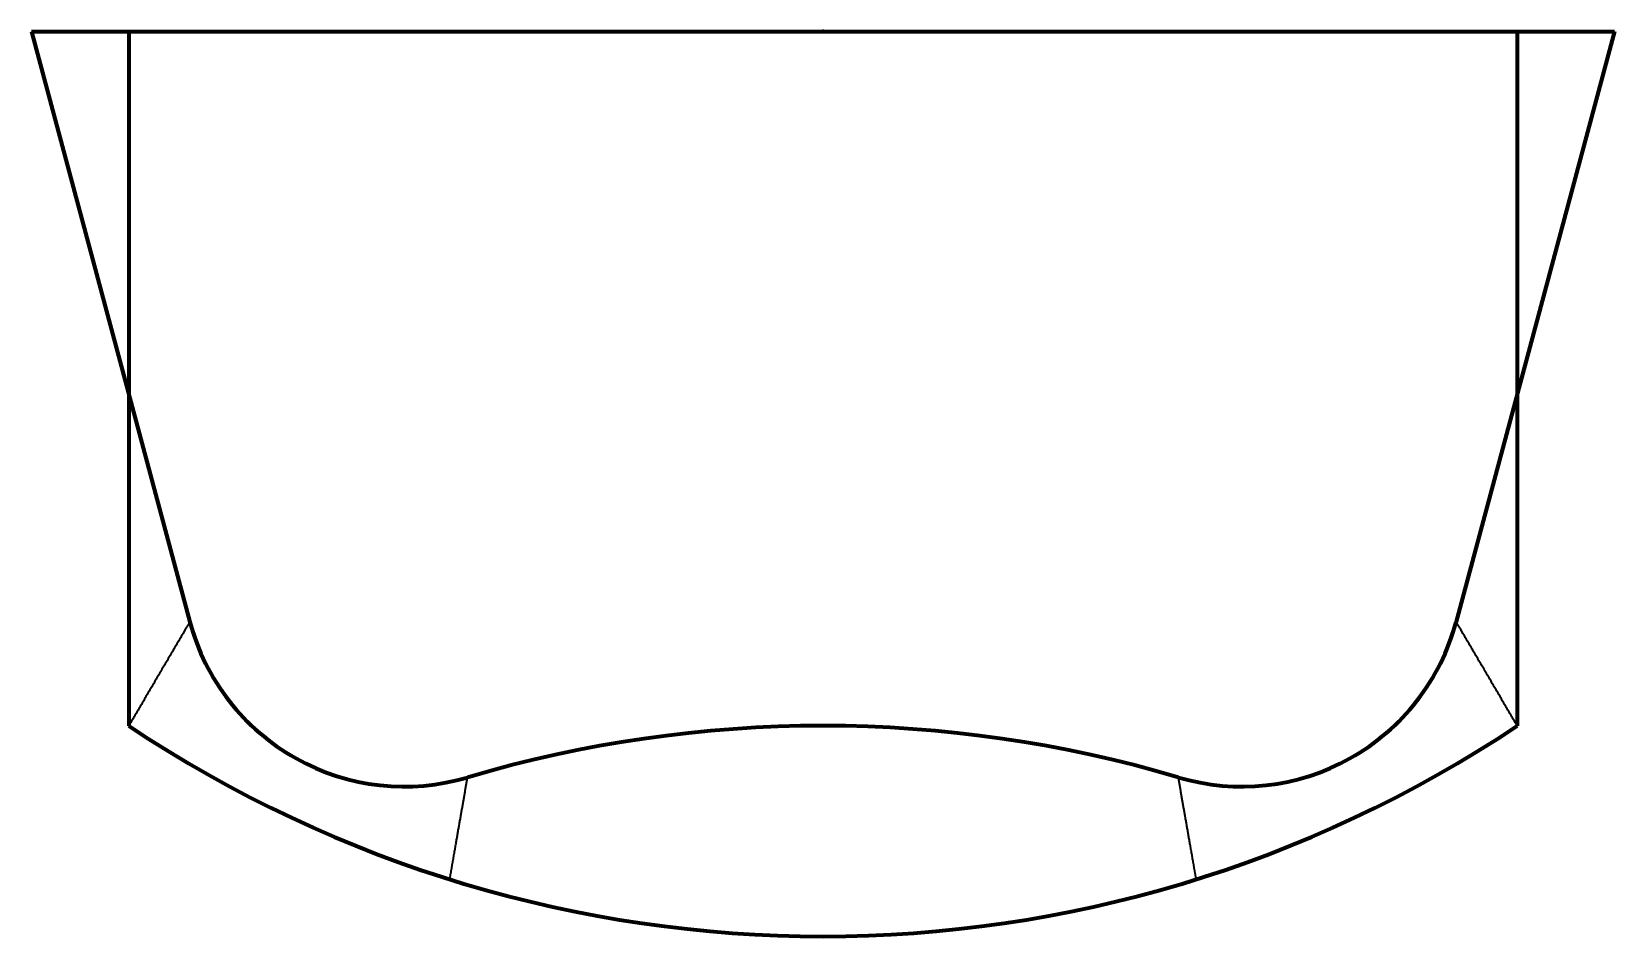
# Model space of a CAD drawing. Header units: inches. Extents: x -2.85 to 2.85, y -3.26 to 0.
import ezdxf

# ---------------------------------------------------------------- set-up
doc = ezdxf.new("R2010")
doc.units = ezdxf.units.IN
doc.header["$MEASUREMENT"] = 0
doc.layers.add('1', color=7, linetype='Continuous', true_color=0xffffff)
doc.layers.add('61', color=7, linetype='Continuous', true_color=0xffffff)

msp = doc.modelspace()

# ---------------------------------------------------------------- linework, layer by layer
at = {"layer": '1', "color": 163, "linetype": 'Continuous', "lineweight": 70}
for p, q in [((-2.85, 0), (2.85, 0)), ((-2.85, 0), (-2.2803, -2.126)), ((-2.5, 0, 4), (2.5, 0, 4)), ((-2.5, 0, 4), (-2.5, -2.5, 4)), ((2.85, 0), (2.2803, -2.126)), ((2.5, 0, 4), (2.5, -2.5, 4))]:
    msp.add_line(p, q, dxfattribs=at)
at = {"layer": '1', "color": 252, "linetype": 'Continuous', "lineweight": 35}
for p, q in [((-2.85, 0), (2.85, 0)), ((-2.5, 0, 4), (2.5, 0, 4)), ((2.5, 0, 4), (2.85, 0))]:
    msp.add_line(p, q, dxfattribs=at)
at = {"layer": '1', "color": 163, "linetype": 'Continuous', "lineweight": 70}
for centre, radius, start, end in [((-1.5076, -1.9189), 0.8, 195, 286.5261), ((1.5076, -1.9189), 0.8, 253.4739, 345), ((0, 1.2417, 4), 4.5, 236.251, 303.749), ((0, -7), 4.5, 73.4739, 106.5261)]:
    msp.add_arc(centre, radius, start, end, dxfattribs=at)
at = {"layer": '1', "color": 252, "linetype": 'Continuous', "lineweight": 35}
for points, weights, degree in [([(-2.5, 0, 4), (-2.6187, 0, 2.6431), (-2.7354, 0, 1.3099), (-2.85, 0)], [1.02483189698, 1.03398643745, 1.04314097793, 1.05229551841], 3), ([(-2.2803, -2.126), (-2.3523, -2.2485, 1.3099), (-2.4255, -2.3731, 2.6431), (-2.5, -2.5, 4)], [1.05229551841, 1.04314097793, 1.03398643745, 1.02483189698], 3), ([(-2.2803, -2.126), (-2.0677, -2.9196), (-1.28, -2.6859)], [1.05229551841, 0.734109789872, 1.05229551841], 2), ([(1.28, -2.6859), (2.0677, -2.9196), (2.2803, -2.126)], [1.05229551841, 0.734109789872, 1.05229551841], 2), ([(2.5, -2.5, 4), (2.4255, -2.3731, 2.6431), (2.3523, -2.2485, 1.3099), (2.2803, -2.126)], [1.02483189698, 1.03398643745, 1.04314097793, 1.05229551841], 3), ([(-1.3442, -3.0529, 4), (-1.9619, -2.8596, 4), (-2.5, -2.5, 4)], [0.960404195527, 0.981991050566, 1.02483189698], 2), ([(-1.28, -2.6859), (0, -2.3061), (1.28, -2.6859)], [1.05229551841, 1.00882523615, 1.05229551841], 2), ([(2.5, -2.5, 4), (1.9619, -2.8596, 4), (1.3442, -3.0529, 4)], [1.02483189698, 0.981991050566, 0.960404195527], 2), ([(-1.3442, -3.0529, 4), (-1.3215, -2.923, 2.5842), (-1.3001, -2.8009, 1.2534), (-1.28, -2.6859)], [0.960404195527, 0.991034636488, 1.02166507745, 1.05229551841], 3), ([(1.3442, -3.0529, 4), (1.3215, -2.923, 2.5842), (1.3001, -2.8009, 1.2534), (1.28, -2.6859)], [0.960404195527, 0.991034636488, 1.02166507745, 1.05229551841], 3), ([(1.3442, -3.0529, 4), (0, -3.4736, 4), (-1.3442, -3.0529, 4)], [0.960404195527, 0.916554332009, 0.960404195527], 2)]:
    msp.add_rational_spline(points, weights, degree=degree, dxfattribs=at)
for points in [[(-2.85, 0), (-2.5652, -1.063), (-2.2803, -2.126)], [(-2.5, -2.5, 4), (-2.5, -1.25, 4), (-2.5, 0, 4)], [(2.2803, -2.126), (2.5652, -1.063), (2.85, 0)], [(2.5, 0, 4), (2.5, -1.25, 4), (2.5, -2.5, 4)]]:
    msp.add_open_spline(points, degree=2, dxfattribs=at)
at = {"layer": '61', "color": 23, "linetype": 'Continuous', "lineweight": 100}
msp.add_point((0, 0), dxfattribs=at)

doc.saveas('drawing.dxf')
